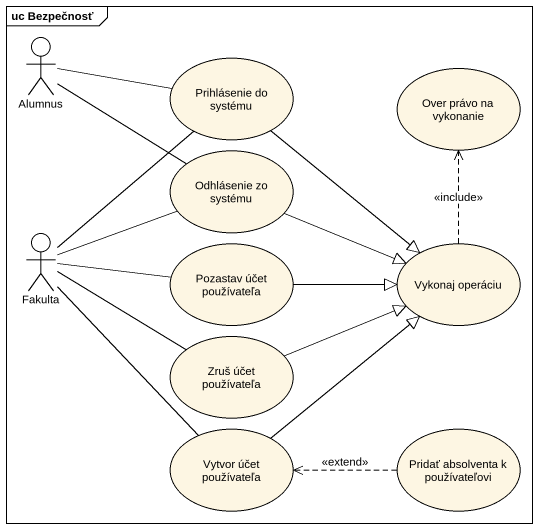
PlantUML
@startuml
mainframe uc Bezpečnosť
actor Alumnus
usecase "Prihlásenie do systému" as Prihlásenie_do_systému
usecase "Over právo na vykonanie" as Over_právo_na_vykonanie
usecase "Odhlásenie zo systému" as Odhlásenie_zo_systému
actor Fakulta
usecase "Pozastav účet používateľa" as Pozastav_účet_používateľa
usecase "Vykonaj operáciu" as Vykonaj_operáciu
usecase "Zruš účet používateľa" as Zruš_účet_používateľa
usecase "Vytvor účet používateľa" as Vytvor_účet_používateľa
usecase "Pridať absolventa k používateľovi" as Pridať_absolventa_k
Alumnus -right- Prihlásenie_do_systému
Alumnus -right- Odhlásenie_zo_systému
Prihlásenie_do_systému --|> Vykonaj_operáciu
Odhlásenie_zo_systému -right-|> Vykonaj_operáciu
Fakulta -up- Prihlásenie_do_systému
Fakulta -right- Odhlásenie_zo_systému
Fakulta -right- Pozastav_účet_používateľa
Fakulta -right- Zruš_účet_používateľa
Fakulta -- Vytvor_účet_používateľa
Pozastav_účet_používateľa -right-|> Vykonaj_operáciu
Vykonaj_operáciu .up.> Over_právo_na_vykonanie : <<include>>
Zruš_účet_používateľa -right-|> Vykonaj_operáciu
Vytvor_účet_používateľa -up-|> Vykonaj_operáciu
Pridať_absolventa_k .left.> Vytvor_účet_používateľa : <<extend>>
@enduml
